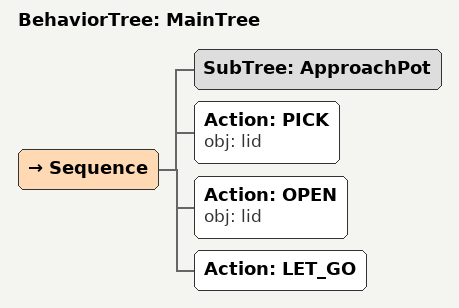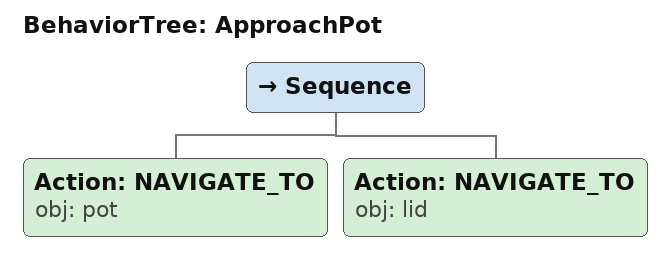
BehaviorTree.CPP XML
<root main_tree_to_execute="MainTree">
  <BehaviorTree ID="MainTree">
    <Sequence>
      <!-- Execute subtree ApproachPot -->
      <SubTree ID="ApproachPot" />
      <!-- Pick lid -->
      <Action ID="PICK" obj="lid" />
      <!-- Open lid -->
      <Action ID="OPEN" obj="lid" />
      <!-- Let go -->
      <Action ID="LET_GO" />
    </Sequence>
  </BehaviorTree>
  <!-- Subtree definition ApproachPot -->
  <BehaviorTree ID="ApproachPot">
    <Sequence>
      <!-- Navigate to pot -->
      <Action ID="NAVIGATE_TO" obj="pot" />
      <!-- Navigate to lid -->
      <Action ID="NAVIGATE_TO" obj="lid" />
    </Sequence>
  </BehaviorTree>
</root>
